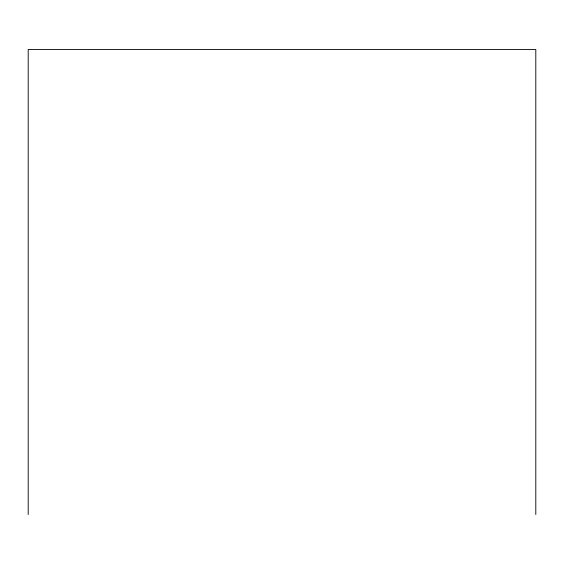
<?xml version="1.0" encoding="UTF-8"?>
<svg xmlns="http://www.w3.org/2000/svg" width="564" height="564" viewBox="0 0 564 564"><rect width="100%" height="100%" fill="white"/><g stroke="black" fill="none" stroke-linecap="round" stroke-linejoin="round"><path stroke-width="0.85" d="M535.8 514.516L535.8 49.484L28.2 49.484L28.2 514.516"/></g></svg>
